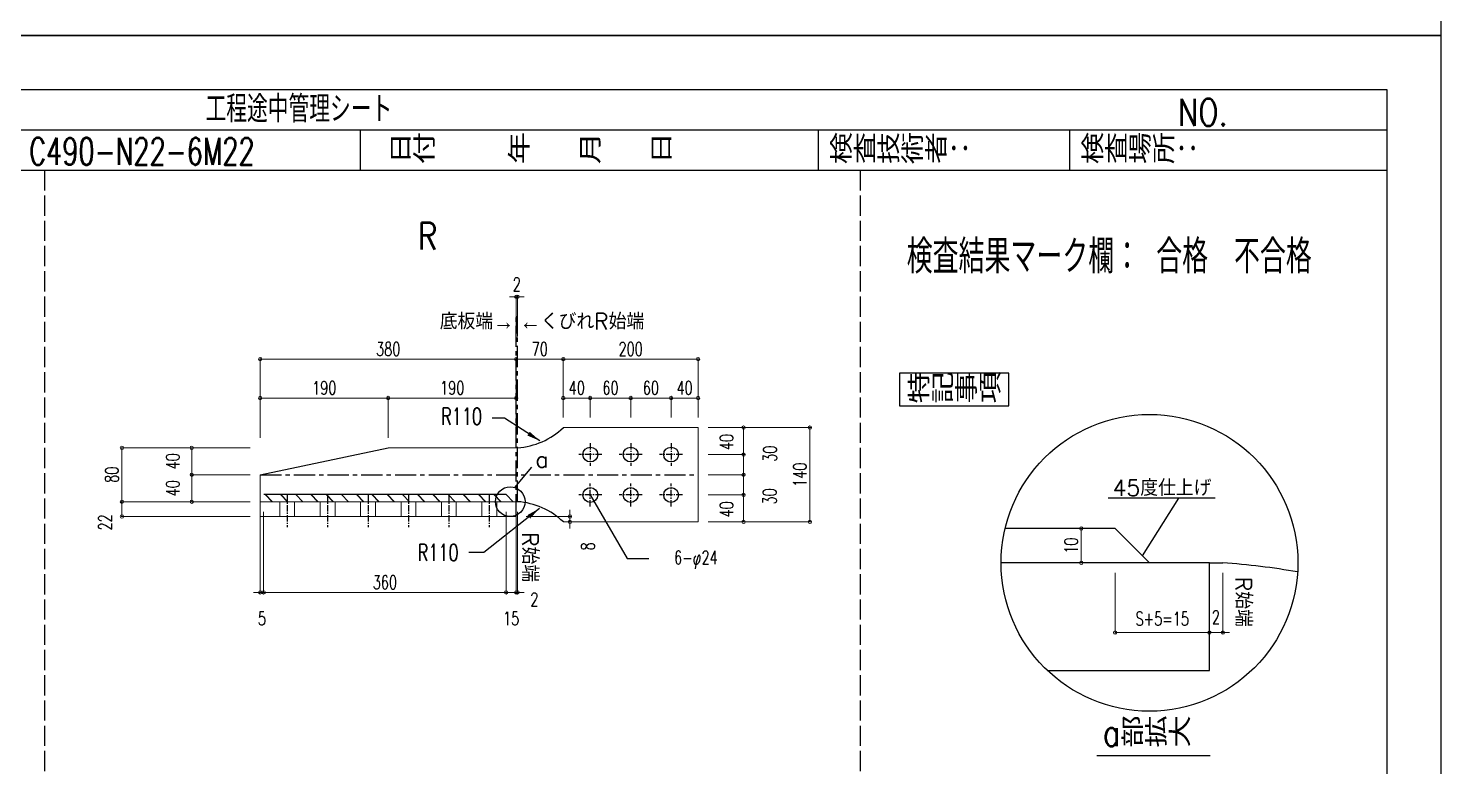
# Model space of a CAD drawing. Header units: millimetres. Extents: x -11384 to 29624, y 0 to 17788.
# Drawn here: x 4631 to 6728, y 3666 to 4763 of the extents above; entities that cross this region are included whole.
import ezdxf
from ezdxf.enums import TextEntityAlignment as Align

# ---------------------------------------------------------------- set-up
doc = ezdxf.new("R2010")
doc.units = ezdxf.units.MM
doc.header["$LTSCALE"] = 5
for name, pattern in [('ACAD_ISO03W100', [30, 12, -18]), ('CENTER1', [10, 6.25, -1.25, 1.25, -1.25]), ('DASHED', [7.5, 6, -1.5]), ('JIS_08_50', [53, 50, -1.125, 0.75, -1.125])]:
    doc.linetypes.add(name, pattern=pattern)
doc.layers.get('0').update_dxf_attribs({"color": 255})
doc.layers.get('DEFPOINTS').update_dxf_attribs({"color": 255})
for name, color, linetype in [('CENTER', 2, 'JIS_08_50'), ('LAYER6', 7, 'Continuous'), ('寸法', 4, 'Continuous'), ('溶接', 241, 'Continuous'), ('補助線', 7, 'ACAD_ISO03W100'), ('金物', 142, 'Continuous')]:
    doc.layers.add(name, color=color, linetype=linetype)
doc.styles.add('KANJI', font='simplex.shx', dxfattribs={"width": 0.7, "bigfont": 'extfont2.shx'})
doc.styles.get("Standard").update_dxf_attribs({"font": 'simplex.shx', "width": 0.7, "height": 2.5, "bigfont": '@extfont2.shx'})
doc.styles.add('SUNPOU', font='simplex.shx', dxfattribs={"width": 0.7, "bigfont": 'extfont2.shx'})
doc.dimstyles.new('コピー(2) - Standard', dxfattribs={"dimtxt": 25, "dimasz": 20, "dimexe": 0.18, "dimexo": 0.0625, "dimgap": 15, "dimtad": 1, "dimdec": 0, "dimzin": 0, "dimdsep": 46, "dimtxsty": 'Standard', "dimblk": 'DOTSMALL', "dimcen": 0.09, "dimadec": 0, "dimazin": 0, "dimtfac": 1, "dimtdec": 0, "dimtofl": 0, "dimtmove": 0, "dimatfit": 3, "dimfxl": 0, "dimtolj": 1, "dimtzin": 0, "dimarcsym": 0})
doc.dimstyles.new('一般寸法-小さめ', dxfattribs={"dimscale": 10, "dimtxt": 2, "dimasz": 0.5, "dimexe": 0.125, "dimexo": 1.5, "dimgap": 0.5, "dimtad": 1, "dimtxsty": 'KANJI', "dimblk": 'ORIGIN', "dimcen": 0, "dimclrd": 256, "dimclre": 256, "dimclrt": 256, "dimadec": 0, "dimazin": 0, "dimtfac": 1, "dimtmove": 2, "dimatfit": 2, "dimfxl": 0, "dimtolj": 2, "dimlwd": 5, "dimlwe": 5, "dimarcsym": 0})

# ---------------------------------------------------------------- blocks, each defined once
blk = doc.blocks.new('_Origin')
at = {"color": 0, "linetype": 'ByBlock', "lineweight": -2}
blk.add_line((0, 0), (-1, 0), dxfattribs=at)
blk.add_circle((0, 0), 0.5, dxfattribs=at)
blk = doc.blocks.new('*D702')
at = {"layer": 'DEFPOINTS', "color": 0, "ltscale": 4, "transparency": 16777216}
for p in [(6244.5, 3968.9), (6384.5, 3968.9), (6384.5, 3865.2)]:
    blk.add_point(p, dxfattribs=at)
at = {"layer": '寸法', "lineweight": 5, "ltscale": 4, "transparency": 16777216}
for p, q in [((6244.5, 3953.9), (6244.5, 3863.9)), ((6384.5, 3953.9), (6384.5, 3863.9)), ((6249.5, 3865.2), (6379.5, 3865.2))]:
    blk.add_line(p, q, dxfattribs=at)
at = {"layer": '寸法', "lineweight": 5, "ltscale": 4, "transparency": 16777216, "xscale": 5, "yscale": 5, "zscale": 5, "rotation": 180}
blk.add_blockref('_Origin', (6244.5, 3865.2), dxfattribs=at)
at = {"layer": '寸法', "lineweight": 5, "ltscale": 4, "transparency": 16777216, "xscale": 5, "yscale": 5, "zscale": 5}
blk.add_blockref('_Origin', (6384.5, 3865.2), dxfattribs=at)
at = {"layer": '寸法', "ltscale": 4, "transparency": 16777216, "insert": (6314.5, 3886), "char_height": 20, "attachment_point": 5, "style": 'KANJI'}
blk.add_mtext('\\A2;S+5=15', dxfattribs=at)
blk = doc.blocks.new('*D703')
at = {"layer": 'DEFPOINTS', "color": 0, "ltscale": 4, "transparency": 16777216}
for p in [(6384.5, 3968.9), (6404.5, 3968.9), (6404.5, 3865.2)]:
    blk.add_point(p, dxfattribs=at)
at = {"layer": '寸法', "lineweight": 5, "ltscale": 4, "transparency": 16777216}
for p, q in [((6384.5, 3953.9), (6384.5, 3863.9)), ((6404.5, 3953.9), (6404.5, 3863.9)), ((6379.5, 3865.2), (6374.5, 3865.2)), ((6384.5, 3865.2), (6404.5, 3865.2)), ((6409.5, 3865.2), (6414.5, 3865.2))]:
    blk.add_line(p, q, dxfattribs=at)
at = {"layer": '寸法', "lineweight": 5, "ltscale": 4, "transparency": 16777216, "xscale": 5, "yscale": 5, "zscale": 5}
blk.add_blockref('_Origin', (6384.5, 3865.2), dxfattribs=at)
at = {"layer": '寸法', "lineweight": 5, "ltscale": 4, "transparency": 16777216, "xscale": 5, "yscale": 5, "zscale": 5, "rotation": 180}
blk.add_blockref('_Origin', (6404.5, 3865.2), dxfattribs=at)
at = {"layer": '寸法', "ltscale": 4, "transparency": 16777216, "insert": (6394.1, 3888.2), "char_height": 20, "attachment_point": 5, "style": 'KANJI'}
blk.add_mtext('\\A2;2', dxfattribs=at)
blk = doc.blocks.new('*D728')
at = {"layer": 'DEFPOINTS', "color": 0, "transparency": 16777216}
for p in [(5625.1, 4169.7), (5625.1, 4129.7), (5692.8, 4129.7)]:
    blk.add_point(p, dxfattribs=at)
at = {"layer": '寸法', "lineweight": 5, "transparency": 16777216}
for p, q in [((5640.1, 4169.7), (5694, 4169.7)), ((5692.8, 4164.7), (5692.8, 4134.7)), ((5640.1, 4129.7), (5694, 4129.7))]:
    blk.add_line(p, q, dxfattribs=at)
at = {"layer": '寸法', "lineweight": 5, "transparency": 16777216, "xscale": 5, "yscale": 5, "zscale": 5}
for p, rotation in [((5692.8, 4169.7), 90), ((5692.8, 4129.7), 270)]:
    blk.add_blockref('_Origin', p, dxfattribs=dict(at, rotation=rotation))
at = {"layer": '寸法', "transparency": 16777216, "insert": (5667.4, 4148.2), "char_height": 20, "attachment_point": 5, "rotation": 90, "style": 'KANJI'}
blk.add_mtext('\\A2;40', dxfattribs=at)
blk = doc.blocks.new('_DotSmall')
at = {"color": 0, "linetype": 'ByBlock', "const_width": 0.5}
blk.add_lwpolyline([(-0.0625, 0, 1), (0.0625, 0, 1)], format="xyb", close=True, dxfattribs=at)
blk = doc.blocks.new('*D729')
at = {"layer": 'DEFPOINTS', "color": 0, "transparency": 16777216}
for p in [(5625.1, 4169.7), (5791.3, 4169.7), (5625.1, 4029.7)]:
    blk.add_point(p, dxfattribs=at)
at = {"layer": '寸法', "lineweight": 5, "transparency": 16777216}
for p, q in [((5640.1, 4169.7), (5792.5, 4169.7)), ((5791.3, 4034.7), (5791.3, 4164.7)), ((5640.1, 4029.7), (5792.5, 4029.7))]:
    blk.add_line(p, q, dxfattribs=at)
at = {"layer": '寸法', "lineweight": 5, "transparency": 16777216, "xscale": 5, "yscale": 5, "zscale": 5}
for p, rotation in [((5791.3, 4169.7), 90), ((5791.3, 4029.7), 270)]:
    blk.add_blockref('_Origin', p, dxfattribs=dict(at, rotation=rotation))
at = {"layer": '寸法', "transparency": 16777216, "insert": (5776.3, 4099.7), "char_height": 20, "attachment_point": 5, "rotation": 90, "style": 'KANJI'}
blk.add_mtext('\\A2;140', dxfattribs=at)
blk = doc.blocks.new('*D730')
at = {"layer": 'DEFPOINTS', "color": 0, "transparency": 16777216}
for p in [(4769.7, 4139.7), (4975.1, 4139.7), (4975.1, 4059.7)]:
    blk.add_point(p, dxfattribs=at)
at = {"layer": '寸法', "lineweight": 5, "transparency": 16777216}
for p, q in [((4960.1, 4139.7), (4768.5, 4139.7)), ((4769.7, 4064.7), (4769.7, 4134.7)), ((4960.1, 4059.7), (4768.5, 4059.7))]:
    blk.add_line(p, q, dxfattribs=at)
at = {"layer": '寸法', "lineweight": 5, "transparency": 16777216, "xscale": 5, "yscale": 5, "zscale": 5}
for p, rotation in [((4769.7, 4139.7), 90), ((4769.7, 4059.7), 270)]:
    blk.add_blockref('_Origin', p, dxfattribs=dict(at, rotation=rotation))
at = {"layer": '寸法', "transparency": 16777216, "insert": (4754.7, 4099.7), "char_height": 20, "attachment_point": 5, "rotation": 90, "style": 'KANJI'}
blk.add_mtext('\\A2;80', dxfattribs=at)
blk = doc.blocks.new('*D744')
at = {"layer": 'DEFPOINTS', "color": 0, "transparency": 16777216}
for p in [(4769.7, 4059.7), (4975.1, 4059.7), (4975.1, 4037.7)]:
    blk.add_point(p, dxfattribs=at)
at = {"layer": '寸法', "lineweight": 5, "transparency": 16777216}
for p, q in [((4960.1, 4059.7), (4768.5, 4059.7)), ((4769.7, 4042.7), (4769.7, 4054.7)), ((4960.1, 4037.7), (4768.5, 4037.7))]:
    blk.add_line(p, q, dxfattribs=at)
at = {"layer": '寸法', "lineweight": 5, "transparency": 16777216, "xscale": 5, "yscale": 5, "zscale": 5}
for p, rotation in [((4769.7, 4059.7), 90), ((4769.7, 4037.7), 270)]:
    blk.add_blockref('_Origin', p, dxfattribs=dict(at, rotation=rotation))
at = {"layer": '寸法', "transparency": 16777216, "insert": (4744.7, 4029), "char_height": 20, "attachment_point": 5, "rotation": 90, "style": 'KANJI'}
blk.add_mtext('\\A2;22', dxfattribs=at)
blk = doc.blocks.new('*D731')
at = {"layer": 'DEFPOINTS', "color": 0, "transparency": 16777216}
for p in [(5355.1, 4271.5), (4975.1, 4139.7), (5355.1, 4139.7)]:
    blk.add_point(p, dxfattribs=at)
at = {"layer": '寸法', "lineweight": 5, "transparency": 16777216}
for p, q in [((4975.1, 4154.7), (4975.1, 4272.8)), ((4980.1, 4271.5), (5350.1, 4271.5)), ((5355.1, 4154.7), (5355.1, 4272.8))]:
    blk.add_line(p, q, dxfattribs=at)
at = {"layer": '寸法', "lineweight": 5, "transparency": 16777216, "xscale": 5, "yscale": 5, "zscale": 5, "rotation": 180}
blk.add_blockref('_Origin', (4975.1, 4271.5), dxfattribs=at)
at = {"layer": '寸法', "lineweight": 5, "transparency": 16777216, "xscale": 5, "yscale": 5, "zscale": 5}
blk.add_blockref('_Origin', (5355.1, 4271.5), dxfattribs=at)
at = {"layer": '寸法', "transparency": 16777216, "insert": (5165.1, 4286.5), "char_height": 20, "attachment_point": 5, "style": 'KANJI'}
blk.add_mtext('\\A2;380', dxfattribs=at)
blk = doc.blocks.new('*D732')
at = {"layer": 'DEFPOINTS', "color": 0, "transparency": 16777216}
for p in [(5355.1, 4271.5), (5425.1, 4169.7), (5355.1, 4139.7)]:
    blk.add_point(p, dxfattribs=at)
at = {"layer": '寸法', "lineweight": 5, "transparency": 16777216}
for p, q in [((5355.1, 4154.7), (5355.1, 4272.8)), ((5420.1, 4271.5), (5360.1, 4271.5)), ((5425.1, 4184.7), (5425.1, 4272.8))]:
    blk.add_line(p, q, dxfattribs=at)
at = {"layer": '寸法', "lineweight": 5, "transparency": 16777216, "xscale": 5, "yscale": 5, "zscale": 5, "rotation": 180}
blk.add_blockref('_Origin', (5355.1, 4271.5), dxfattribs=at)
at = {"layer": '寸法', "lineweight": 5, "transparency": 16777216, "xscale": 5, "yscale": 5, "zscale": 5}
blk.add_blockref('_Origin', (5425.1, 4271.5), dxfattribs=at)
at = {"layer": '寸法', "transparency": 16777216, "insert": (5390.1, 4286.5), "char_height": 20, "attachment_point": 5, "style": 'KANJI'}
blk.add_mtext('\\A2;70', dxfattribs=at)
blk = doc.blocks.new('*D745')
at = {"layer": 'DEFPOINTS', "color": 0, "transparency": 16777216}
for p in [(5625.1, 4271.5), (5425.1, 4169.7), (5625.1, 4169.7)]:
    blk.add_point(p, dxfattribs=at)
at = {"layer": '寸法', "lineweight": 5, "transparency": 16777216}
for p, q in [((5425.1, 4184.7), (5425.1, 4272.8)), ((5430.1, 4271.5), (5620.1, 4271.5)), ((5625.1, 4184.7), (5625.1, 4272.8))]:
    blk.add_line(p, q, dxfattribs=at)
at = {"layer": '寸法', "lineweight": 5, "transparency": 16777216, "xscale": 5, "yscale": 5, "zscale": 5, "rotation": 180}
blk.add_blockref('_Origin', (5425.1, 4271.5), dxfattribs=at)
at = {"layer": '寸法', "lineweight": 5, "transparency": 16777216, "xscale": 5, "yscale": 5, "zscale": 5}
blk.add_blockref('_Origin', (5625.1, 4271.5), dxfattribs=at)
at = {"layer": '寸法', "transparency": 16777216, "insert": (5525.1, 4286.5), "char_height": 20, "attachment_point": 5, "style": 'KANJI'}
blk.add_mtext('\\A2;200', dxfattribs=at)
blk = doc.blocks.new('*D733')
at = {"layer": 'DEFPOINTS', "color": 0, "transparency": 16777216}
for p in [(5625.1, 4069.7), (5625.1, 4029.7), (5692.8, 4029.7)]:
    blk.add_point(p, dxfattribs=at)
at = {"layer": '寸法', "lineweight": 5, "transparency": 16777216}
for p, q in [((5640.1, 4069.7), (5694, 4069.7)), ((5692.8, 4064.7), (5692.8, 4034.7)), ((5640.1, 4029.7), (5694, 4029.7))]:
    blk.add_line(p, q, dxfattribs=at)
at = {"layer": '寸法', "lineweight": 5, "transparency": 16777216, "xscale": 5, "yscale": 5, "zscale": 5}
for p, rotation in [((5692.8, 4069.7), 90), ((5692.8, 4029.7), 270)]:
    blk.add_blockref('_Origin', p, dxfattribs=dict(at, rotation=rotation))
at = {"layer": '寸法', "transparency": 16777216, "insert": (5667.4, 4048.2), "char_height": 20, "attachment_point": 5, "rotation": 90, "style": 'KANJI'}
blk.add_mtext('\\A2;40', dxfattribs=at)
blk = doc.blocks.new('*D734')
at = {"layer": 'DEFPOINTS', "color": 0, "transparency": 16777216}
for p in [(4873.3, 4099.7), (4975.1, 4099.7), (4975.1, 4059.7)]:
    blk.add_point(p, dxfattribs=at)
at = {"layer": '寸法', "lineweight": 5, "transparency": 16777216}
for p, q in [((4960.1, 4099.7), (4872.1, 4099.7)), ((4873.3, 4064.7), (4873.3, 4094.7)), ((4960.1, 4059.7), (4872.1, 4059.7))]:
    blk.add_line(p, q, dxfattribs=at)
at = {"layer": '寸法', "lineweight": 5, "transparency": 16777216, "xscale": 5, "yscale": 5, "zscale": 5}
for p, rotation in [((4873.3, 4099.7), 90), ((4873.3, 4059.7), 270)]:
    blk.add_blockref('_Origin', p, dxfattribs=dict(at, rotation=rotation))
at = {"layer": '寸法', "transparency": 16777216, "insert": (4845.2, 4079.7), "char_height": 20, "attachment_point": 5, "rotation": 90, "style": 'KANJI'}
blk.add_mtext('\\A2;40', dxfattribs=at)
blk = doc.blocks.new('*D735')
at = {"layer": 'DEFPOINTS', "color": 0, "transparency": 16777216}
for p in [(4873.3, 4139.7), (4975.1, 4139.7), (4975.1, 4099.7)]:
    blk.add_point(p, dxfattribs=at)
at = {"layer": '寸法', "lineweight": 5, "transparency": 16777216}
for p, q in [((4960.1, 4139.7), (4872.1, 4139.7)), ((4873.3, 4104.7), (4873.3, 4134.7)), ((4960.1, 4099.7), (4872.1, 4099.7))]:
    blk.add_line(p, q, dxfattribs=at)
at = {"layer": '寸法', "lineweight": 5, "transparency": 16777216, "xscale": 5, "yscale": 5, "zscale": 5}
for p, rotation in [((4873.3, 4139.7), 90), ((4873.3, 4099.7), 270)]:
    blk.add_blockref('_Origin', p, dxfattribs=dict(at, rotation=rotation))
at = {"layer": '寸法', "transparency": 16777216, "insert": (4845.2, 4119.7), "char_height": 20, "attachment_point": 5, "rotation": 90, "style": 'KANJI'}
blk.add_mtext('\\A2;40', dxfattribs=at)
blk = doc.blocks.new('*D746')
at = {"layer": 'DEFPOINTS', "color": 0, "transparency": 16777216}
for p in [(5355.1, 4037.7), (5425.1, 4029.7), (5434.8, 4029.7)]:
    blk.add_point(p, dxfattribs=at)
at = {"layer": '寸法', "lineweight": 5, "transparency": 16777216}
for p, q in [((5370.1, 4037.7), (5436, 4037.7)), ((5434.8, 4042.7), (5434.8, 4047.7)), ((5434.8, 4037.7), (5434.8, 4029.7)), ((5440.1, 4029.7), (5436, 4029.7)), ((5434.8, 4024.7), (5434.8, 4019.7))]:
    blk.add_line(p, q, dxfattribs=at)
at = {"layer": '寸法', "lineweight": 5, "transparency": 16777216, "xscale": 5, "yscale": 5, "zscale": 5}
for p, rotation in [((5434.8, 4037.7), 270), ((5434.8, 4029.7), 90)]:
    blk.add_blockref('_Origin', p, dxfattribs=dict(at, rotation=rotation))
at = {"layer": '寸法', "transparency": 16777216, "insert": (5461.5, 3993.3), "char_height": 20, "attachment_point": 5, "rotation": 90, "style": 'KANJI'}
blk.add_mtext('\\A2;8', dxfattribs=at)
blk = doc.blocks.new('*D736')
at = {"layer": 'DEFPOINTS', "color": 0, "transparency": 16777216}
for p in [(5355.1, 4213.7), (5165.1, 4139.7), (5355.1, 4139.7)]:
    blk.add_point(p, dxfattribs=at)
at = {"layer": '寸法', "lineweight": 5, "transparency": 16777216}
for p, q in [((5165.1, 4154.7), (5165.1, 4215)), ((5170.1, 4213.7), (5350.1, 4213.7)), ((5355.1, 4154.7), (5355.1, 4215))]:
    blk.add_line(p, q, dxfattribs=at)
at = {"layer": '寸法', "lineweight": 5, "transparency": 16777216, "xscale": 5, "yscale": 5, "zscale": 5, "rotation": 180}
blk.add_blockref('_Origin', (5165.1, 4213.7), dxfattribs=at)
at = {"layer": '寸法', "lineweight": 5, "transparency": 16777216, "xscale": 5, "yscale": 5, "zscale": 5}
blk.add_blockref('_Origin', (5355.1, 4213.7), dxfattribs=at)
at = {"layer": '寸法', "transparency": 16777216, "insert": (5260.1, 4228.7), "char_height": 20, "attachment_point": 5, "style": 'KANJI'}
blk.add_mtext('\\A2;190', dxfattribs=at)
blk = doc.blocks.new('*D737')
at = {"layer": 'DEFPOINTS', "color": 0, "transparency": 16777216}
for p in [(5165.1, 4213.7), (4975.1, 4139.7), (5165.1, 4139.7)]:
    blk.add_point(p, dxfattribs=at)
at = {"layer": '寸法', "lineweight": 5, "transparency": 16777216}
for p, q in [((4975.1, 4154.7), (4975.1, 4215)), ((4980.1, 4213.7), (5160.1, 4213.7)), ((5165.1, 4154.7), (5165.1, 4215))]:
    blk.add_line(p, q, dxfattribs=at)
at = {"layer": '寸法', "lineweight": 5, "transparency": 16777216, "xscale": 5, "yscale": 5, "zscale": 5, "rotation": 180}
blk.add_blockref('_Origin', (4975.1, 4213.7), dxfattribs=at)
at = {"layer": '寸法', "lineweight": 5, "transparency": 16777216, "xscale": 5, "yscale": 5, "zscale": 5}
blk.add_blockref('_Origin', (5165.1, 4213.7), dxfattribs=at)
at = {"layer": '寸法', "transparency": 16777216, "insert": (5070.1, 4228.7), "char_height": 20, "attachment_point": 5, "style": 'KANJI'}
blk.add_mtext('\\A2;190', dxfattribs=at)
blk = doc.blocks.new('*D738')
at = {"layer": 'DEFPOINTS', "color": 0, "transparency": 16777216}
for p in [(5465.1, 4213.7), (5425.1, 4169.7), (5465.1, 4169.7)]:
    blk.add_point(p, dxfattribs=at)
at = {"layer": '寸法', "lineweight": 5, "transparency": 16777216}
for p, q in [((5425.1, 4184.7), (5425.1, 4215)), ((5430.1, 4213.7), (5460.1, 4213.7)), ((5465.1, 4184.7), (5465.1, 4215))]:
    blk.add_line(p, q, dxfattribs=at)
at = {"layer": '寸法', "lineweight": 5, "transparency": 16777216, "xscale": 5, "yscale": 5, "zscale": 5, "rotation": 180}
blk.add_blockref('_Origin', (5425.1, 4213.7), dxfattribs=at)
at = {"layer": '寸法', "lineweight": 5, "transparency": 16777216, "xscale": 5, "yscale": 5, "zscale": 5}
blk.add_blockref('_Origin', (5465.1, 4213.7), dxfattribs=at)
at = {"layer": '寸法', "transparency": 16777216, "insert": (5445.1, 4228.7), "char_height": 20, "attachment_point": 5, "style": 'KANJI'}
blk.add_mtext('\\A2;40', dxfattribs=at)
blk = doc.blocks.new('*D739')
at = {"layer": 'DEFPOINTS', "color": 0, "transparency": 16777216}
for p in [(5585.1, 4213.7), (5525.1, 4169.7), (5585.1, 4169.7)]:
    blk.add_point(p, dxfattribs=at)
at = {"layer": '寸法', "lineweight": 5, "transparency": 16777216}
for p, q in [((5525.1, 4184.7), (5525.1, 4215)), ((5530.1, 4213.7), (5580.1, 4213.7)), ((5585.1, 4184.7), (5585.1, 4215))]:
    blk.add_line(p, q, dxfattribs=at)
at = {"layer": '寸法', "lineweight": 5, "transparency": 16777216, "xscale": 5, "yscale": 5, "zscale": 5, "rotation": 180}
blk.add_blockref('_Origin', (5525.1, 4213.7), dxfattribs=at)
at = {"layer": '寸法', "lineweight": 5, "transparency": 16777216, "xscale": 5, "yscale": 5, "zscale": 5}
blk.add_blockref('_Origin', (5585.1, 4213.7), dxfattribs=at)
at = {"layer": '寸法', "transparency": 16777216, "insert": (5555.1, 4228.7), "char_height": 20, "attachment_point": 5, "style": 'KANJI'}
blk.add_mtext('\\A2;60', dxfattribs=at)
blk = doc.blocks.new('*D740')
at = {"layer": 'DEFPOINTS', "color": 0, "transparency": 16777216}
for p in [(5525.1, 4213.7), (5465.1, 4169.7), (5525.1, 4169.7)]:
    blk.add_point(p, dxfattribs=at)
at = {"layer": '寸法', "lineweight": 5, "transparency": 16777216}
for p, q in [((5465.1, 4184.7), (5465.1, 4215)), ((5470.1, 4213.7), (5520.1, 4213.7)), ((5525.1, 4184.7), (5525.1, 4215))]:
    blk.add_line(p, q, dxfattribs=at)
at = {"layer": '寸法', "lineweight": 5, "transparency": 16777216, "xscale": 5, "yscale": 5, "zscale": 5, "rotation": 180}
blk.add_blockref('_Origin', (5465.1, 4213.7), dxfattribs=at)
at = {"layer": '寸法', "lineweight": 5, "transparency": 16777216, "xscale": 5, "yscale": 5, "zscale": 5}
blk.add_blockref('_Origin', (5525.1, 4213.7), dxfattribs=at)
at = {"layer": '寸法', "transparency": 16777216, "insert": (5495.1, 4228.7), "char_height": 20, "attachment_point": 5, "style": 'KANJI'}
blk.add_mtext('\\A2;60', dxfattribs=at)
blk = doc.blocks.new('*D741')
at = {"layer": 'DEFPOINTS', "color": 0, "transparency": 16777216}
for p in [(5625.1, 4213.7), (5585.1, 4169.7), (5625.1, 4169.7)]:
    blk.add_point(p, dxfattribs=at)
at = {"layer": '寸法', "lineweight": 5, "transparency": 16777216}
for p, q in [((5585.1, 4184.7), (5585.1, 4215)), ((5590.1, 4213.7), (5620.1, 4213.7)), ((5625.1, 4184.7), (5625.1, 4215))]:
    blk.add_line(p, q, dxfattribs=at)
at = {"layer": '寸法', "lineweight": 5, "transparency": 16777216, "xscale": 5, "yscale": 5, "zscale": 5, "rotation": 180}
blk.add_blockref('_Origin', (5585.1, 4213.7), dxfattribs=at)
at = {"layer": '寸法', "lineweight": 5, "transparency": 16777216, "xscale": 5, "yscale": 5, "zscale": 5}
blk.add_blockref('_Origin', (5625.1, 4213.7), dxfattribs=at)
at = {"layer": '寸法', "transparency": 16777216, "insert": (5605.1, 4228.7), "char_height": 20, "attachment_point": 5, "style": 'KANJI'}
blk.add_mtext('\\A2;40', dxfattribs=at)
blk = doc.blocks.new('*D742')
at = {"layer": 'DEFPOINTS', "color": 0, "transparency": 16777216}
for p in [(5625.1, 4129.7), (5625.1, 4099.7), (5692.8, 4099.7)]:
    blk.add_point(p, dxfattribs=at)
at = {"layer": '寸法', "lineweight": 5, "transparency": 16777216}
for p, q in [((5640.1, 4129.7), (5694, 4129.7)), ((5692.8, 4124.7), (5692.8, 4104.7)), ((5640.1, 4099.7), (5694, 4099.7))]:
    blk.add_line(p, q, dxfattribs=at)
at = {"layer": '寸法', "lineweight": 5, "transparency": 16777216, "xscale": 5, "yscale": 5, "zscale": 5}
for p, rotation in [((5692.8, 4129.7), 90), ((5692.8, 4099.7), 270)]:
    blk.add_blockref('_Origin', p, dxfattribs=dict(at, rotation=rotation))
at = {"layer": '寸法', "transparency": 16777216, "insert": (5731.9, 4130.9), "char_height": 20, "attachment_point": 5, "rotation": 90, "style": 'KANJI'}
blk.add_mtext('\\A2;30', dxfattribs=at)
blk = doc.blocks.new('*D743')
at = {"layer": 'DEFPOINTS', "color": 0, "transparency": 16777216}
for p in [(5625.1, 4099.7), (5625.1, 4069.7), (5692.8, 4069.7)]:
    blk.add_point(p, dxfattribs=at)
at = {"layer": '寸法', "lineweight": 5, "transparency": 16777216}
for p, q in [((5640.1, 4099.7), (5694, 4099.7)), ((5692.8, 4094.7), (5692.8, 4074.7)), ((5640.1, 4069.7), (5694, 4069.7))]:
    blk.add_line(p, q, dxfattribs=at)
at = {"layer": '寸法', "lineweight": 5, "transparency": 16777216, "xscale": 5, "yscale": 5, "zscale": 5}
for p, rotation in [((5692.8, 4099.7), 90), ((5692.8, 4069.7), 270)]:
    blk.add_blockref('_Origin', p, dxfattribs=dict(at, rotation=rotation))
at = {"layer": '寸法', "transparency": 16777216, "insert": (5731.5, 4067.5), "char_height": 20, "attachment_point": 5, "rotation": 90, "style": 'KANJI'}
blk.add_mtext('\\A2;30', dxfattribs=at)
blk = doc.blocks.new('*D764')
at = {"layer": 'DEFPOINTS', "color": 0, "linetype": 'Continuous', "transparency": 16777216}
for p in [(6244.5, 4019.9), (6194.1, 3968.9), (6244.5, 3968.9)]:
    blk.add_point(p, dxfattribs=at)
at = {"layer": '寸法', "linetype": 'Continuous', "lineweight": 5, "transparency": 16777216}
for p, q in [((6229.5, 4019.9), (6192.9, 4019.9)), ((6194.1, 4014.9), (6194.1, 3973.9)), ((6229.5, 3968.9), (6192.9, 3968.9))]:
    blk.add_line(p, q, dxfattribs=at)
at = {"layer": '寸法', "linetype": 'Continuous', "lineweight": 5, "transparency": 16777216, "xscale": 5, "yscale": 5, "zscale": 5}
for p, rotation in [((6194.1, 4019.9), 90), ((6194.1, 3968.9), 270)]:
    blk.add_blockref('_Origin', p, dxfattribs=dict(at, rotation=rotation))
at = {"layer": '寸法', "linetype": 'Continuous', "transparency": 16777216, "insert": (6179.1, 3994.4), "char_height": 20, "attachment_point": 5, "rotation": 90, "style": 'KANJI'}
blk.add_mtext('\\A2;10', dxfattribs=at)
blk = doc.blocks.new('*D765')
at = {"layer": 'DEFPOINTS', "color": 0, "linetype": 'Continuous', "transparency": 16777216}
for p in [(4975.1, 4059.7), (4980.1, 4040.7), (4980.1, 3925)]:
    blk.add_point(p, dxfattribs=at)
at = {"layer": '寸法', "linetype": 'Continuous', "lineweight": 5, "transparency": 16777216}
for p, q in [((4975.1, 4044.7), (4975.1, 3923.8)), ((4980.1, 4025.7), (4980.1, 3923.8)), ((4970.1, 3925), (4965.1, 3925)), ((4975.1, 3925), (4980.1, 3925)), ((4985.1, 3925), (4990.1, 3925))]:
    blk.add_line(p, q, dxfattribs=at)
at = {"layer": '寸法', "linetype": 'Continuous', "lineweight": 5, "transparency": 16777216, "xscale": 5, "yscale": 5, "zscale": 5}
blk.add_blockref('_Origin', (4975.1, 3925), dxfattribs=at)
at = {"layer": '寸法', "linetype": 'Continuous', "lineweight": 5, "transparency": 16777216, "xscale": 5, "yscale": 5, "zscale": 5, "rotation": 180}
blk.add_blockref('_Origin', (4980.1, 3925), dxfattribs=at)
at = {"layer": '寸法', "linetype": 'Continuous', "transparency": 16777216, "insert": (4977.6, 3886.3), "char_height": 20, "attachment_point": 5, "style": 'KANJI'}
blk.add_mtext('\\A2;5', dxfattribs=at)
blk = doc.blocks.new('*D766')
at = {"layer": 'DEFPOINTS', "color": 0, "linetype": 'Continuous', "transparency": 16777216}
for p in [(4980.1, 4059.7), (5340.1, 4059.7), (5340.1, 3925)]:
    blk.add_point(p, dxfattribs=at)
at = {"layer": '寸法', "linetype": 'Continuous', "lineweight": 5, "transparency": 16777216}
for p, q in [((4980.1, 4044.7), (4980.1, 3923.8)), ((5340.1, 4044.7), (5340.1, 3923.8)), ((4985.1, 3925), (5335.1, 3925))]:
    blk.add_line(p, q, dxfattribs=at)
at = {"layer": '寸法', "linetype": 'Continuous', "lineweight": 5, "transparency": 16777216, "xscale": 5, "yscale": 5, "zscale": 5, "rotation": 180}
blk.add_blockref('_Origin', (4980.1, 3925), dxfattribs=at)
at = {"layer": '寸法', "linetype": 'Continuous', "lineweight": 5, "transparency": 16777216, "xscale": 5, "yscale": 5, "zscale": 5}
blk.add_blockref('_Origin', (5340.1, 3925), dxfattribs=at)
at = {"layer": '寸法', "linetype": 'Continuous', "transparency": 16777216, "insert": (5160.1, 3940), "char_height": 20, "attachment_point": 5, "style": 'KANJI'}
blk.add_mtext('\\A2;360', dxfattribs=at)
blk = doc.blocks.new('*D767')
at = {"layer": 'DEFPOINTS', "color": 0, "linetype": 'Continuous', "transparency": 16777216}
for p in [(5340.1, 4059.7), (5355.1, 4059.7), (5355.1, 3925)]:
    blk.add_point(p, dxfattribs=at)
at = {"layer": '寸法', "linetype": 'Continuous', "lineweight": 5, "transparency": 16777216}
for p, q in [((5340.1, 4044.7), (5340.1, 3923.8)), ((5355.1, 4044.7), (5355.1, 3923.8)), ((5335.1, 3925), (5330.1, 3925)), ((5340.1, 3925), (5355.1, 3925)), ((5360.1, 3925), (5365.1, 3925))]:
    blk.add_line(p, q, dxfattribs=at)
at = {"layer": '寸法', "linetype": 'Continuous', "lineweight": 5, "transparency": 16777216, "xscale": 5, "yscale": 5, "zscale": 5}
blk.add_blockref('_Origin', (5340.1, 3925), dxfattribs=at)
at = {"layer": '寸法', "linetype": 'Continuous', "lineweight": 5, "transparency": 16777216, "xscale": 5, "yscale": 5, "zscale": 5, "rotation": 180}
blk.add_blockref('_Origin', (5355.1, 3925), dxfattribs=at)
at = {"layer": '寸法', "linetype": 'Continuous', "transparency": 16777216, "insert": (5347.6, 3886.3), "char_height": 20, "attachment_point": 5, "style": 'KANJI'}
blk.add_mtext('\\A2;15', dxfattribs=at)
blk = doc.blocks.new('*D768')
at = {"layer": 'DEFPOINTS', "color": 0, "linetype": 'Continuous', "transparency": 16777216}
for p in [(5355.1, 4059.7), (5357.1, 4059.7), (5357.1, 3925)]:
    blk.add_point(p, dxfattribs=at)
at = {"layer": '寸法', "linetype": 'Continuous', "lineweight": 5, "transparency": 16777216}
for p, q in [((5355.1, 4044.7), (5355.1, 3923.8)), ((5357.1, 4044.7), (5357.1, 3923.8)), ((5350.1, 3925), (5345.1, 3925)), ((5355.1, 3925), (5357.1, 3925)), ((5362.1, 3925), (5367.1, 3925))]:
    blk.add_line(p, q, dxfattribs=at)
at = {"layer": '寸法', "linetype": 'Continuous', "lineweight": 5, "transparency": 16777216, "xscale": 5, "yscale": 5, "zscale": 5}
blk.add_blockref('_Origin', (5355.1, 3925), dxfattribs=at)
at = {"layer": '寸法', "linetype": 'Continuous', "lineweight": 5, "transparency": 16777216, "xscale": 5, "yscale": 5, "zscale": 5, "rotation": 180}
blk.add_blockref('_Origin', (5357.1, 3925), dxfattribs=at)
at = {"layer": '寸法', "linetype": 'Continuous', "transparency": 16777216, "insert": (5382.1, 3914.5), "char_height": 20, "attachment_point": 5, "style": 'KANJI'}
blk.add_mtext('\\A2;2', dxfattribs=at)
blk = doc.blocks.new('*D950')
at = {"layer": 'DEFPOINTS', "color": 0, "transparency": 16777216}
for p in [(5357.1, 4364.1), (5355.1, 4290.1), (5357.1, 4290.1)]:
    blk.add_point(p, dxfattribs=at)
at = {"layer": '寸法', "lineweight": 5, "transparency": 16777216}
for p, q in [((5350.1, 4364.1), (5345.1, 4364.1)), ((5355.1, 4305.1), (5355.1, 4365.4)), ((5355.1, 4364.1), (5357.1, 4364.1)), ((5357.1, 4305.1), (5357.1, 4365.4)), ((5362.1, 4364.1), (5367.1, 4364.1))]:
    blk.add_line(p, q, dxfattribs=at)
at = {"layer": '寸法', "lineweight": 5, "transparency": 16777216, "xscale": 5, "yscale": 5, "zscale": 5}
blk.add_blockref('_Origin', (5355.1, 4364.1), dxfattribs=at)
at = {"layer": '寸法', "lineweight": 5, "transparency": 16777216, "xscale": 5, "yscale": 5, "zscale": 5, "rotation": 180}
blk.add_blockref('_Origin', (5357.1, 4364.1), dxfattribs=at)
at = {"layer": '寸法', "transparency": 16777216, "insert": (5356, 4382.6), "char_height": 20, "attachment_point": 5, "style": 'KANJI'}
blk.add_mtext('\\A2;2', dxfattribs=at)

msp = doc.modelspace()

# ---------------------------------------------------------------- hatches: boundary and pattern name
at = {"layer": '溶接', "ltscale": 6}
h = msp.add_hatch(dxfattribs=at)
h.set_pattern_fill('JIS_LC_20', color=256, scale=0.8, angle=90)
h.set_pattern_definition([(135, (3071.142, 980.727), (-11.31371, -11.31371), []), (135, (3071.142, 981.047), (-11.31371, -11.31371), [])])
h.paths.add_polyline_path([(5159.142, 4059.727), (4980.142, 4059.727), (4980.142, 4070.127), (5159.142, 4070.127)])
h.paths.add_polyline_path([(5341.142, 4059.727), (5159.142, 4059.727), (5159.142, 4070.127), (5341.142, 4070.127)])
h.paths.add_polyline_path([(5341.142, 4059.727), (5341.142, 4065.727)], flags=17)

# ---------------------------------------------------------------- linework, layer by layer
at = {"linetype": 'Continuous', "lineweight": -3}
for p, q in [((3444, 4612), (6648, 4612)), ((5124, 4552), (5124, 4612)), ((5804, 4552), (5804, 4612)), ((6177.301, 4552), (6177.301, 4612)), ((3444, 4552), (6648, 4552))]:
    msp.add_line(p, q, dxfattribs=at)
at = {"linetype": 'DASHED', "lineweight": -3}
for p, q in [((4654.899, 4552), (4654.899, 3076)), ((5865.799, 4552), (5865.799, 3076))]:
    msp.add_line(p, q, dxfattribs=at)
at = {"linetype": 'Continuous', "lineweight": -3}
for points in [[(3364, 7128), (6728, 7128), (6728, 4752), (3364, 4752)], [(3364, 4752), (6728, 4752), (6728, 2376), (3364, 2376)], [(3444, 4672), (6648, 4672), (6648, 2456), (3444, 2456)]]:
    msp.add_lwpolyline(points, close=True, dxfattribs=at)
at = {"layer": 'CENTER', "linetype": 'CENTER1'}
msp.add_line((4975.142, 4099.727), (5625.142, 4099.727), dxfattribs=at)
at = {"layer": '寸法', "linetype": 'CENTER1'}
for p, q in [((5355.142, 4039.564), (5355.142, 4335.216)), ((5357.142, 4059.727), (5357.142, 4335.216))]:
    msp.add_line(p, q, dxfattribs=at)
at = {"layer": '寸法', "linetype": 'CENTER1', "ltscale": 0.3}
for p, q in [((5465.142, 4146.727), (5465.142, 4112.727)), ((5525.142, 4146.727), (5525.142, 4112.727)), ((5585.142, 4146.727), (5585.142, 4112.727)), ((5482.142, 4129.727), (5448.142, 4129.727)), ((5542.142, 4129.727), (5508.142, 4129.727)), ((5602.142, 4129.727), (5568.142, 4129.727)), ((5015.142, 4069.727), (5015.142, 4021.727)), ((5015.142, 4069.727), (5015.142, 4021.727)), ((5075.142, 4069.727), (5075.142, 4021.727)), ((5075.142, 4069.727), (5075.142, 4021.727)), ((5135.142, 4069.727), (5135.142, 4021.727)), ((5135.142, 4069.727), (5135.142, 4021.727)), ((5195.142, 4069.727), (5195.142, 4021.727)), ((5195.142, 4069.727), (5195.142, 4021.727)), ((5255.142, 4069.727), (5255.142, 4021.727)), ((5255.142, 4069.727), (5255.142, 4021.727)), ((5255.142, 4069.727), (5255.142, 4021.727)), ((5315.142, 4069.727), (5315.142, 4021.727)), ((5315.142, 4069.727), (5315.142, 4021.727)), ((5482.142, 4069.727), (5448.142, 4069.727)), ((5465.142, 4052.727), (5465.142, 4086.727)), ((5542.142, 4069.727), (5508.142, 4069.727)), ((5525.142, 4052.727), (5525.142, 4086.727)), ((5602.142, 4069.727), (5568.142, 4069.727)), ((5585.142, 4052.727), (5585.142, 4086.727))]:
    msp.add_line(p, q, dxfattribs=at)
at = {"layer": '寸法', "ltscale": 4}
for p, q in [((5353.248, 4080.624), (5378.285, 4111.011)), ((6393.087, 4065.029), (6233.967, 4065.029)), ((6285.29, 3979.083), (6338.956, 4065.029))]:
    msp.add_line(p, q, dxfattribs=at)
at = {"layer": '寸法'}
for p, q in [((5465.142, 4069.727), (5519.786, 3975.081)), ((5519.786, 3975.081), (5551.933, 3975.081)), ((6217.396, 3682.654), (6385.396, 3682.654))]:
    msp.add_line(p, q, dxfattribs=at)
at = {"layer": '寸法', "linetype": 'Continuous'}
msp.add_lwpolyline([(5924.215, 4202.083), (6086.578, 4202.083), (6086.578, 4250.827), (5924.215, 4250.827)], close=True, dxfattribs=at)
for centre, radius in [((6295.49, 3968.883), 220.401), ((5346.242, 4059.727), 22.04)]:
    msp.add_circle(centre, radius, dxfattribs=at)
at = {"layer": '溶接'}
for p, q in [((5340.142, 4070.127), (4980.142, 4070.127)), ((6244.49, 4019.883), (6081.071, 4019.883))]:
    msp.add_line(p, q, dxfattribs=at)
at = {"layer": '溶接', "linetype": 'Continuous'}
msp.add_line((5340.142, 4070.127), (5350.542, 4059.727), dxfattribs=at)
at = {"layer": '溶接', "ltscale": 4}
msp.add_line((6244.49, 4019.883), (6295.49, 3968.883), dxfattribs=at)
at = {"layer": '補助線', "lineweight": 18}
for p, q in [((5004.142, 4037.727), (5004.142, 4059.727)), ((5004.142, 4037.727), (5004.142, 4059.727)), ((5026.142, 4037.727), (5026.142, 4059.727)), ((5026.142, 4037.727), (5026.142, 4059.727)), ((5064.142, 4037.727), (5064.142, 4059.727)), ((5064.142, 4037.727), (5064.142, 4059.727)), ((5086.142, 4037.727), (5086.142, 4059.727)), ((5086.142, 4037.727), (5086.142, 4059.727)), ((5124.142, 4037.727), (5124.142, 4059.727)), ((5124.142, 4037.727), (5124.142, 4059.727)), ((5146.142, 4037.727), (5146.142, 4059.727)), ((5146.142, 4037.727), (5146.142, 4059.727)), ((5184.142, 4037.727), (5184.142, 4059.727)), ((5184.142, 4037.727), (5184.142, 4059.727)), ((5206.142, 4037.727), (5206.142, 4059.727)), ((5206.142, 4037.727), (5206.142, 4059.727)), ((5244.142, 4037.727), (5244.142, 4059.727)), ((5244.142, 4037.727), (5244.142, 4059.727)), ((5266.142, 4037.727), (5266.142, 4059.727)), ((5266.142, 4037.727), (5266.142, 4059.727)), ((5304.142, 4037.727), (5304.142, 4059.727)), ((5304.142, 4037.727), (5304.142, 4059.727)), ((5326.142, 4037.727), (5326.142, 4059.727)), ((5326.142, 4037.727), (5326.142, 4059.727))]:
    msp.add_line(p, q, dxfattribs=at)
at = {"layer": '金物', "lineweight": 18}
for p, q in [((5625.142, 4169.727), (5425.142, 4169.727)), ((5625.142, 4029.727), (5625.142, 4169.727)), ((5357.142, 4139.727), (5165.142, 4139.727)), ((4975.142, 4099.727), (4975.142, 4059.727)), ((4975.142, 4059.727), (4975.142, 4037.727)), ((5357.142, 4059.727), (4975.142, 4059.727)), ((5357.142, 4059.727), (4975.142, 4059.727)), ((5355.142, 4037.727), (5355.142, 4059.727)), ((5355.142, 4037.727), (5355.142, 4059.727)), ((4975.142, 4037.727), (5355.142, 4037.727)), ((4975.142, 4037.727), (5355.142, 4037.727)), ((5625.142, 4029.727), (5425.142, 4029.727))]:
    msp.add_line(p, q, dxfattribs=at)
at = {"layer": '金物'}
msp.add_line((4975.142, 4099.727), (5165.142, 4139.727), dxfattribs=at)
at = {"layer": '金物', "color": 153}
for p, q in [((6384.49, 3968.883), (6075.09, 3968.883)), ((6384.49, 3808.883), (6384.49, 3968.883)), ((6143.91, 3808.883), (6384.49, 3808.883))]:
    msp.add_line(p, q, dxfattribs=at)
at = {"layer": '金物', "color": 153, "ltscale": 5}
msp.add_line((6384.49, 3968.883), (6404.49, 3968.883), dxfattribs=at)
at = {"layer": '金物', "ltscale": 2.5}
for centre in [(5465.142, 4129.727), (5525.142, 4129.727), (5585.142, 4129.727), (5465.142, 4069.727), (5525.142, 4069.727), (5585.142, 4069.727)]:
    msp.add_circle(centre, 11, dxfattribs=at)
at = {"layer": '金物', "ltscale": 2}
for centre, start, end in [((5349.352, 4249.451), 274.060941, 313.550946), ((5349.352, 3950.003), 46.449054, 85.939059)]:
    msp.add_arc(centre, 110, start, end, dxfattribs=at)
at = {"layer": '金物', "color": 153, "ltscale": 4}
msp.add_arc((6326.591, 2871.645), 1100, 80.112723, 85.939059, dxfattribs=at)

# ---------------------------------------------------------------- texts
at = {"layer": 'LAYER6', "color": 0, "linetype": 'Continuous', "lineweight": -3, "style": 'SUNPOU', "width": 0.7}
for s, height, p in [('工程途中管理シート', 40, (4893.829, 4622.926)), ('検査結果マーク欄： 合格\u3000不合格', 50, (5935.011, 4398.796))]:
    msp.add_text(s, height=height, dxfattribs=at).set_placement(p)
at = {"layer": 'LAYER6', "color": 0, "linetype": 'Continuous', "lineweight": -3, "width": 0.8}
for s, p in [('NO.', (6337.789, 4618.209)), ('日付\u3000\u3000\u3000年\u3000\u3000月\u3000\u3000日', (5165.219, 4562.926)), ('検査技術者：', (5819.744, 4562.926)), ('検査場所：', (6193.044, 4562.926)), ('R', (5208.949, 4434.216)), ('特記事項', (5935.011, 4207.433)), ('a部拡大', (6225.95, 3696.43))]:
    msp.add_text(s, height=40, dxfattribs=at).set_placement(p)
at = {"layer": 'LAYER6', "color": 0, "linetype": 'Continuous', "lineweight": -3, "insert": (4631.858, 4600.098), "char_height": 40, "width": 435.25964, "attachment_point": 1}
msp.add_mtext('C490-N22-6M22 ', dxfattribs=at)
at = {"layer": '寸法', "ltscale": 4, "style": 'SUNPOU'}
for s, p in [('底板端→', (5241.572, 4315.56)), ('←くびれR始端', (5360.282, 4315.56))]:
    msp.add_text(s, height=24, dxfattribs=at).set_placement(p)
for s, p in [('a', (5403.029, 4122.511)), ('45度仕上げ', (6387.51, 4080.24))]:
    msp.add_text(s, height=24, dxfattribs=at).set_placement(p, align=Align.MIDDLE_RIGHT)
for p in [(5363.781, 4014.618), (6423.186, 3948.164)]:
    msp.add_text('R始端', height=24, rotation=270, dxfattribs=at).set_placement(p)
at = {"layer": '寸法', "width": 98.97993}
for s, insert, char_height, attachment_point in [('\\A1;R110', (5304.361, 4174.053), 25, 9), ('R110', (5269.603, 3996.655), 25, 3), ('R110', (5269.603, 3996.655), 25, 3), ('6-φ24', (5654.32, 3986.805), 20, 3)]:
    msp.add_mtext(s, dxfattribs=dict(at, insert=insert, char_height=char_height, attachment_point=attachment_point))

# ---------------------------------------------------------------- dimensions: what is measured, and where the dimension line sits
at = {"layer": '寸法'}
dim = msp.add_linear_dim(base=(5357.142, 4364.102), p1=(5355.142, 4290.08), p2=(5357.142, 4290.08), dimstyle='一般寸法-小さめ', dxfattribs=at)
dim.commit()
dim.dimension.update_dxf_attribs({"geometry": '*D950', "text_midpoint": (5356.026, 4382.631), "dimtype": 160})
for base, p1, p2, picture, middle in [((5355.142, 4271.522), (4975.142, 4139.727), (5355.142, 4139.727), '*D731', (5165.142, 4286.522)), ((5355.142, 4271.522), (5425.142, 4169.727), (5355.142, 4139.727), '*D732', (5390.142, 4286.522)), ((5625.142, 4271.522), (5425.142, 4169.727), (5625.142, 4169.727), '*D745', (5525.142, 4286.522)), ((5165.142, 4213.749), (4975.142, 4139.727), (5165.142, 4139.727), '*D737', (5070.142, 4228.749)), ((5355.142, 4213.749), (5165.142, 4139.727), (5355.142, 4139.727), '*D736', (5260.142, 4228.749)), ((5465.142, 4213.749), (5425.142, 4169.727), (5465.142, 4169.727), '*D738', (5445.142, 4228.749)), ((5525.142, 4213.749), (5465.142, 4169.727), (5525.142, 4169.727), '*D740', (5495.142, 4228.749)), ((5585.142, 4213.749), (5525.142, 4169.727), (5585.142, 4169.727), '*D739', (5555.142, 4228.749)), ((5625.142, 4213.749), (5585.142, 4169.727), (5625.142, 4169.727), '*D741', (5605.142, 4228.749))]:
    dim = msp.add_linear_dim(base=base, p1=p1, p2=p2, dimstyle='一般寸法-小さめ', dxfattribs=at)
    dim.commit()
    dim.dimension.update_dxf_attribs({"geometry": picture, "text_midpoint": middle})
for base, p1, p2, angle, picture, middle in [((5692.796, 4129.727), (5625.142, 4169.727), (5625.142, 4129.727), 90, '*D728', (5667.39, 4148.227)), ((4873.334, 4139.727), (4975.142, 4099.727), (4975.142, 4139.727), 270, '*D735', (4845.179, 4119.727)), ((5692.796, 4099.727), (5625.142, 4129.727), (5625.142, 4099.727), 90, '*D742', (5731.868, 4130.931)), ((4873.334, 4099.727), (4975.142, 4059.727), (4975.142, 4099.727), 270, '*D734', (4845.179, 4079.727)), ((5692.796, 4069.727), (5625.142, 4099.727), (5625.142, 4069.727), 90, '*D743', (5731.535, 4067.524)), ((5692.796, 4029.727), (5625.142, 4069.727), (5625.142, 4029.727), 90, '*D733', (5667.39, 4048.227)), ((4769.715, 4059.727), (4975.142, 4037.727), (4975.142, 4059.727), 270, '*D744', (4744.715, 4028.971)), ((5434.769, 4029.727), (5355.142, 4037.727), (5425.142, 4029.727), 90, '*D746', (5461.509, 3993.297))]:
    dim = msp.add_linear_dim(base=base, p1=p1, p2=p2, angle=angle, dimstyle='一般寸法-小さめ', dxfattribs=at)
    dim.commit()
    dim.dimension.update_dxf_attribs({"geometry": picture, "text_midpoint": middle, "dimtype": 160})
for base, p1, p2, picture, middle in [((5791.262, 4169.727), (5625.142, 4029.727), (5625.142, 4169.727), '*D729', (5776.262, 4099.727)), ((4769.715, 4139.727), (4975.142, 4059.727), (4975.142, 4139.727), '*D730', (4754.715, 4099.727))]:
    dim = msp.add_linear_dim(base=base, p1=p1, p2=p2, angle=270, dimstyle='一般寸法-小さめ', dxfattribs=at)
    dim.commit()
    dim.dimension.update_dxf_attribs({"geometry": picture, "text_midpoint": middle})
at = {"layer": '寸法', "linetype": 'Continuous'}
for base, p1, p2, picture, middle in [((4980.142, 3925.042), (4975.142, 4059.727), (4980.142, 4040.727), '*D765', (4977.642, 3886.292)), ((5340.142, 3925.042), (4980.142, 4059.727), (5340.142, 4059.727), '*D766', (5160.142, 3940.042)), ((5355.142, 3925.042), (5340.142, 4059.727), (5355.142, 4059.727), '*D767', (5347.642, 3886.292))]:
    dim = msp.add_linear_dim(base=base, p1=p1, p2=p2, dimstyle='一般寸法-小さめ', dxfattribs=at)
    dim.commit()
    dim.dimension.update_dxf_attribs({"geometry": picture, "text_midpoint": middle})
dim = msp.add_linear_dim(base=(5357.142, 3925.042), p1=(5355.142, 4059.727), p2=(5357.142, 4059.727), dimstyle='一般寸法-小さめ', dxfattribs=at)
dim.commit()
dim.dimension.update_dxf_attribs({"geometry": '*D768', "text_midpoint": (5382.064, 3914.517), "dimtype": 160})
dim = msp.add_linear_dim(base=(6194.114, 3968.883), p1=(6244.49, 4019.883), p2=(6244.49, 3968.883), angle=90, text='10', dimstyle='一般寸法-小さめ', dxfattribs=at)
dim.commit()
dim.dimension.update_dxf_attribs({"geometry": '*D764', "text_midpoint": (6179.114, 3994.383)})
at = {"layer": '寸法', "ltscale": 4}
dim = msp.add_linear_dim(base=(6384.49, 3865.194), p1=(6244.49, 3968.883), p2=(6384.49, 3968.883), text='S+5=15', dimstyle='一般寸法-小さめ', override={"dimlfac": 0.1}, dxfattribs=at)
dim.commit()
dim.dimension.update_dxf_attribs({"geometry": '*D702', "text_midpoint": (6314.49, 3886.009), "dimtype": 160})
dim = msp.add_linear_dim(base=(6404.49, 3865.194), p1=(6384.49, 3968.883), p2=(6404.49, 3968.883), dimstyle='一般寸法-小さめ', override={"dimlfac": 0.1}, dxfattribs=at)
dim.commit()
dim.dimension.update_dxf_attribs({"geometry": '*D703', "text_midpoint": (6394.112, 3888.206), "dimtype": 160})

# ---------------------------------------------------------------- leaders
at = {"layer": '寸法', "annotation_type": 0, "has_hookline": 1, "hookline_direction": 1, "text_width": 55.833}
for points in [[(5390.301, 4149.99), (5337.636, 4183.579), (5319.361, 4183.579)], [(5389.478, 4049.664), (5306.996, 3984.155), (5284.603, 3984.155)]]:
    msp.add_leader(points, dimstyle='コピー(2) - Standard', override={"dimgap": 15, "dimtad": 0}, dxfattribs=at)

doc.saveas('drawing.dxf')
